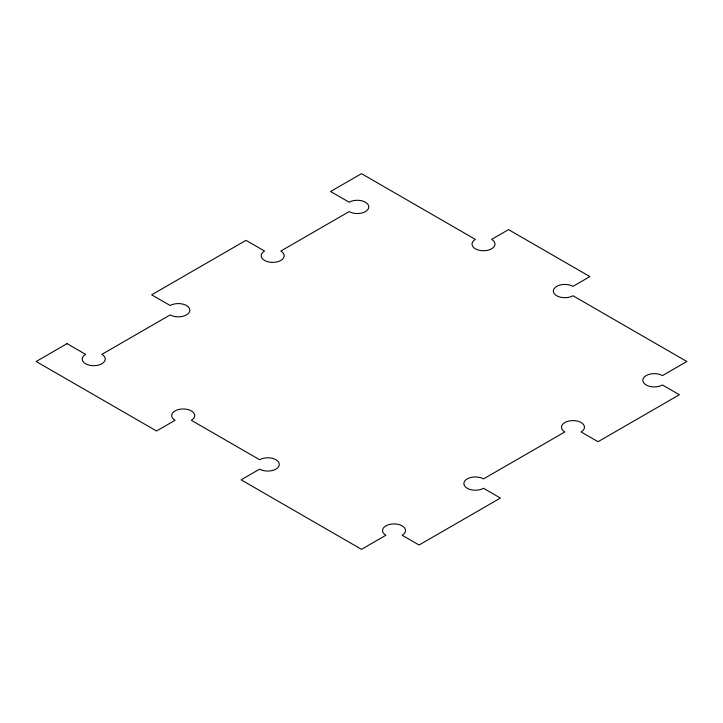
<?xml version="1.0" encoding="UTF-8"?>
<svg xmlns="http://www.w3.org/2000/svg" width="723" height="723" viewBox="0 0 723 723"><rect width="100%" height="100%" fill="white"/><g stroke="black" fill="none" stroke-linecap="round" stroke-linejoin="round"><path stroke-width="1.08" d="M67.058 343.651L36.15 361.5L156.53 430.998L175.074 420.298A11.505 6.643 0 0 1 175.074 410.899A11.505 6.643 0 0 1 191.342 410.899A11.505 6.643 0 0 1 191.342 420.298L259.665 459.738A11.505 6.643 0 0 1 275.933 459.738A11.505 6.643 0 0 1 275.933 469.128A11.505 6.643 0 0 1 259.665 469.128L241.121 479.837L361.5 549.335L385.901 535.255A11.505 6.643 0 0 1 385.901 525.856A11.505 6.643 0 0 1 402.169 525.856A11.505 6.643 0 0 1 402.169 535.255L419.087 545.015L500.424 498.057L483.506 488.287A11.505 6.643 0 0 1 467.239 488.287A11.505 6.643 0 0 1 467.239 478.897A11.505 6.643 0 0 1 483.506 478.897L564.844 431.938A11.505 6.643 0 0 1 564.844 422.548A11.505 6.643 0 0 1 581.111 422.548A11.505 6.643 0 0 1 581.111 431.938L598.029 441.708L679.367 394.749L662.449 384.979A11.505 6.643 0 0 1 646.181 384.979A11.505 6.643 0 0 1 646.181 375.589A11.505 6.643 0 0 1 662.449 375.589L686.85 361.5L572.978 295.752A11.505 6.643 0 0 1 556.71 295.752A11.505 6.643 0 0 1 556.71 286.362A11.505 6.643 0 0 1 572.978 286.362L589.896 276.593L508.558 229.634L491.64 239.403A11.505 6.643 0 0 1 491.64 248.793A11.505 6.643 0 0 1 475.373 248.793A11.505 6.643 0 0 1 475.373 239.403L361.5 173.665L330.592 191.505L349.137 202.214A11.505 6.643 0 0 1 365.404 202.214A11.505 6.643 0 0 1 365.404 211.604A11.505 6.643 0 0 1 349.137 211.604L280.813 251.053A11.505 6.643 0 0 1 280.813 260.443A11.505 6.643 0 0 1 264.546 260.443A11.505 6.643 0 0 1 264.546 251.053L246.001 240.343L151.649 294.821L170.194 305.522A11.505 6.643 0 0 1 186.462 305.522A11.505 6.643 0 0 1 186.462 314.912A11.505 6.643 0 0 1 170.194 314.912L101.871 354.36A11.505 6.643 0 0 1 101.871 363.75A11.505 6.643 0 0 1 85.603 363.75A11.505 6.643 0 0 1 85.603 354.36L67.058 343.651"/></g></svg>
